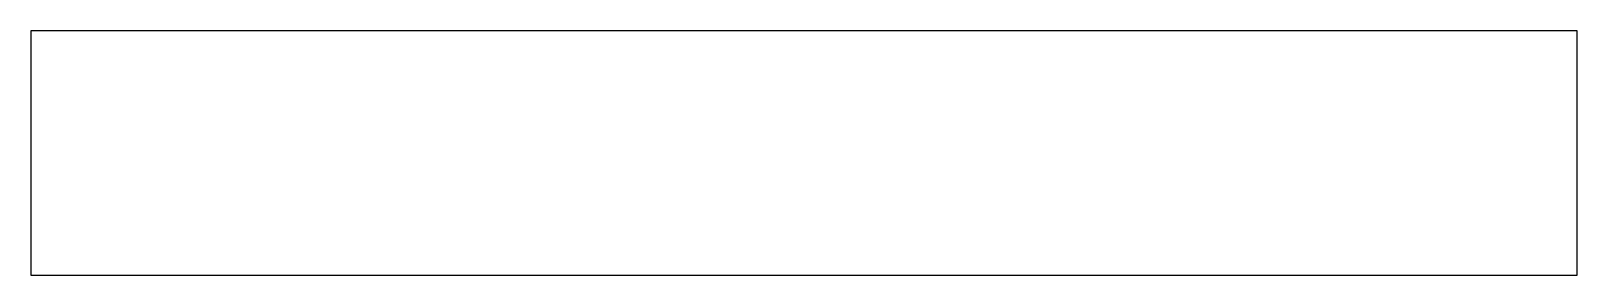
# Model space of a CAD drawing. Header units: metres. Extents: x -18.5 to 13.8, y -1.1 to 46.5.
# Drawn here: x -18.55 to 13.75, y -1.1 to 4 of the extents above.
import ezdxf

# ---------------------------------------------------------------- set-up
doc = ezdxf.new("R2010")
doc.units = ezdxf.units.M

msp = doc.modelspace()

# ---------------------------------------------------------------- linework, layer by layer
for p, q in [((-15.235, 4), (-18.55, 4)), ((-18.55, 4), (-18.55, 3.66)), ((-14.689, 4), (-15.235, 4)), ((-14.026, 4), (-14.689, 4)), ((-13.306, 4), (-14.026, 4)), ((-12.65, 4), (-13.306, 4)), ((-12.215, 4), (-12.65, 4)), ((-3.849, 4), (-12.215, 4)), ((-3.118, 4), (-3.849, 4)), ((10.775, 4), (-3.118, 4)), ((-3.118, 4), (-3.118, 4)), ((10.971, 4), (10.775, 4)), ((11.313, 4), (10.971, 4)), ((11.722, 4), (11.313, 4)), ((12.113, 4), (11.722, 4)), ((12.434, 4), (12.113, 4)), ((12.669, 4), (12.434, 4)), ((13.75, 4), (12.669, 4)), ((13.75, 0.535), (13.75, 4)), ((-18.55, 3.66), (-18.55, 0.535)), ((-18.55, 0.535), (-18.55, -0.759)), ((13.75, -1.1), (13.75, 0.535)), ((-18.55, -0.759), (-18.55, -0.796)), ((-18.55, -0.796), (-18.55, -0.823)), ((-18.55, -0.823), (-18.55, -0.84)), ((-18.55, -0.84), (-18.55, -1)), ((-18.55, -1), (-18.55, -1.01)), ((-18.55, -1.01), (-18.55, -1.1)), ((-18.55, -1.1), (-18.422, -1.1)), ((-18.422, -1.1), (-18.135, -1.1)), ((-18.135, -1.1), (-15.254, -1.1)), ((-15.254, -1.1), (-14.885, -1.1)), ((-14.885, -1.1), (-14.396, -1.1)), ((-14.396, -1.1), (-13.795, -1.1)), ((-13.795, -1.1), (-13.118, -1.1)), ((-13.118, -1.1), (-12.449, -1.1)), ((-12.449, -1.1), (-11.907, -1.1)), ((-11.907, -1.1), (-11.609, -1.1)), ((-11.609, -1.1), (-4.967, -1.1)), ((-4.967, -1.1), (-3.946, -1.1)), ((-3.946, -1.1), (10.468, -1.1)), ((10.468, -1.1), (10.622, -1.1)), ((10.622, -1.1), (10.92, -1.1)), ((10.92, -1.1), (11.311, -1.1)), ((11.311, -1.1), (11.718, -1.1)), ((11.718, -1.1), (12.082, -1.1)), ((12.082, -1.1), (12.368, -1.1)), ((12.368, -1.1), (12.571, -1.1)), ((12.571, -1.1), (12.697, -1.1)), ((12.697, -1.1), (12.759, -1.1)), ((12.759, -1.1), (13.75, -1.1))]:
    msp.add_line(p, q)

doc.saveas('drawing.dxf')
